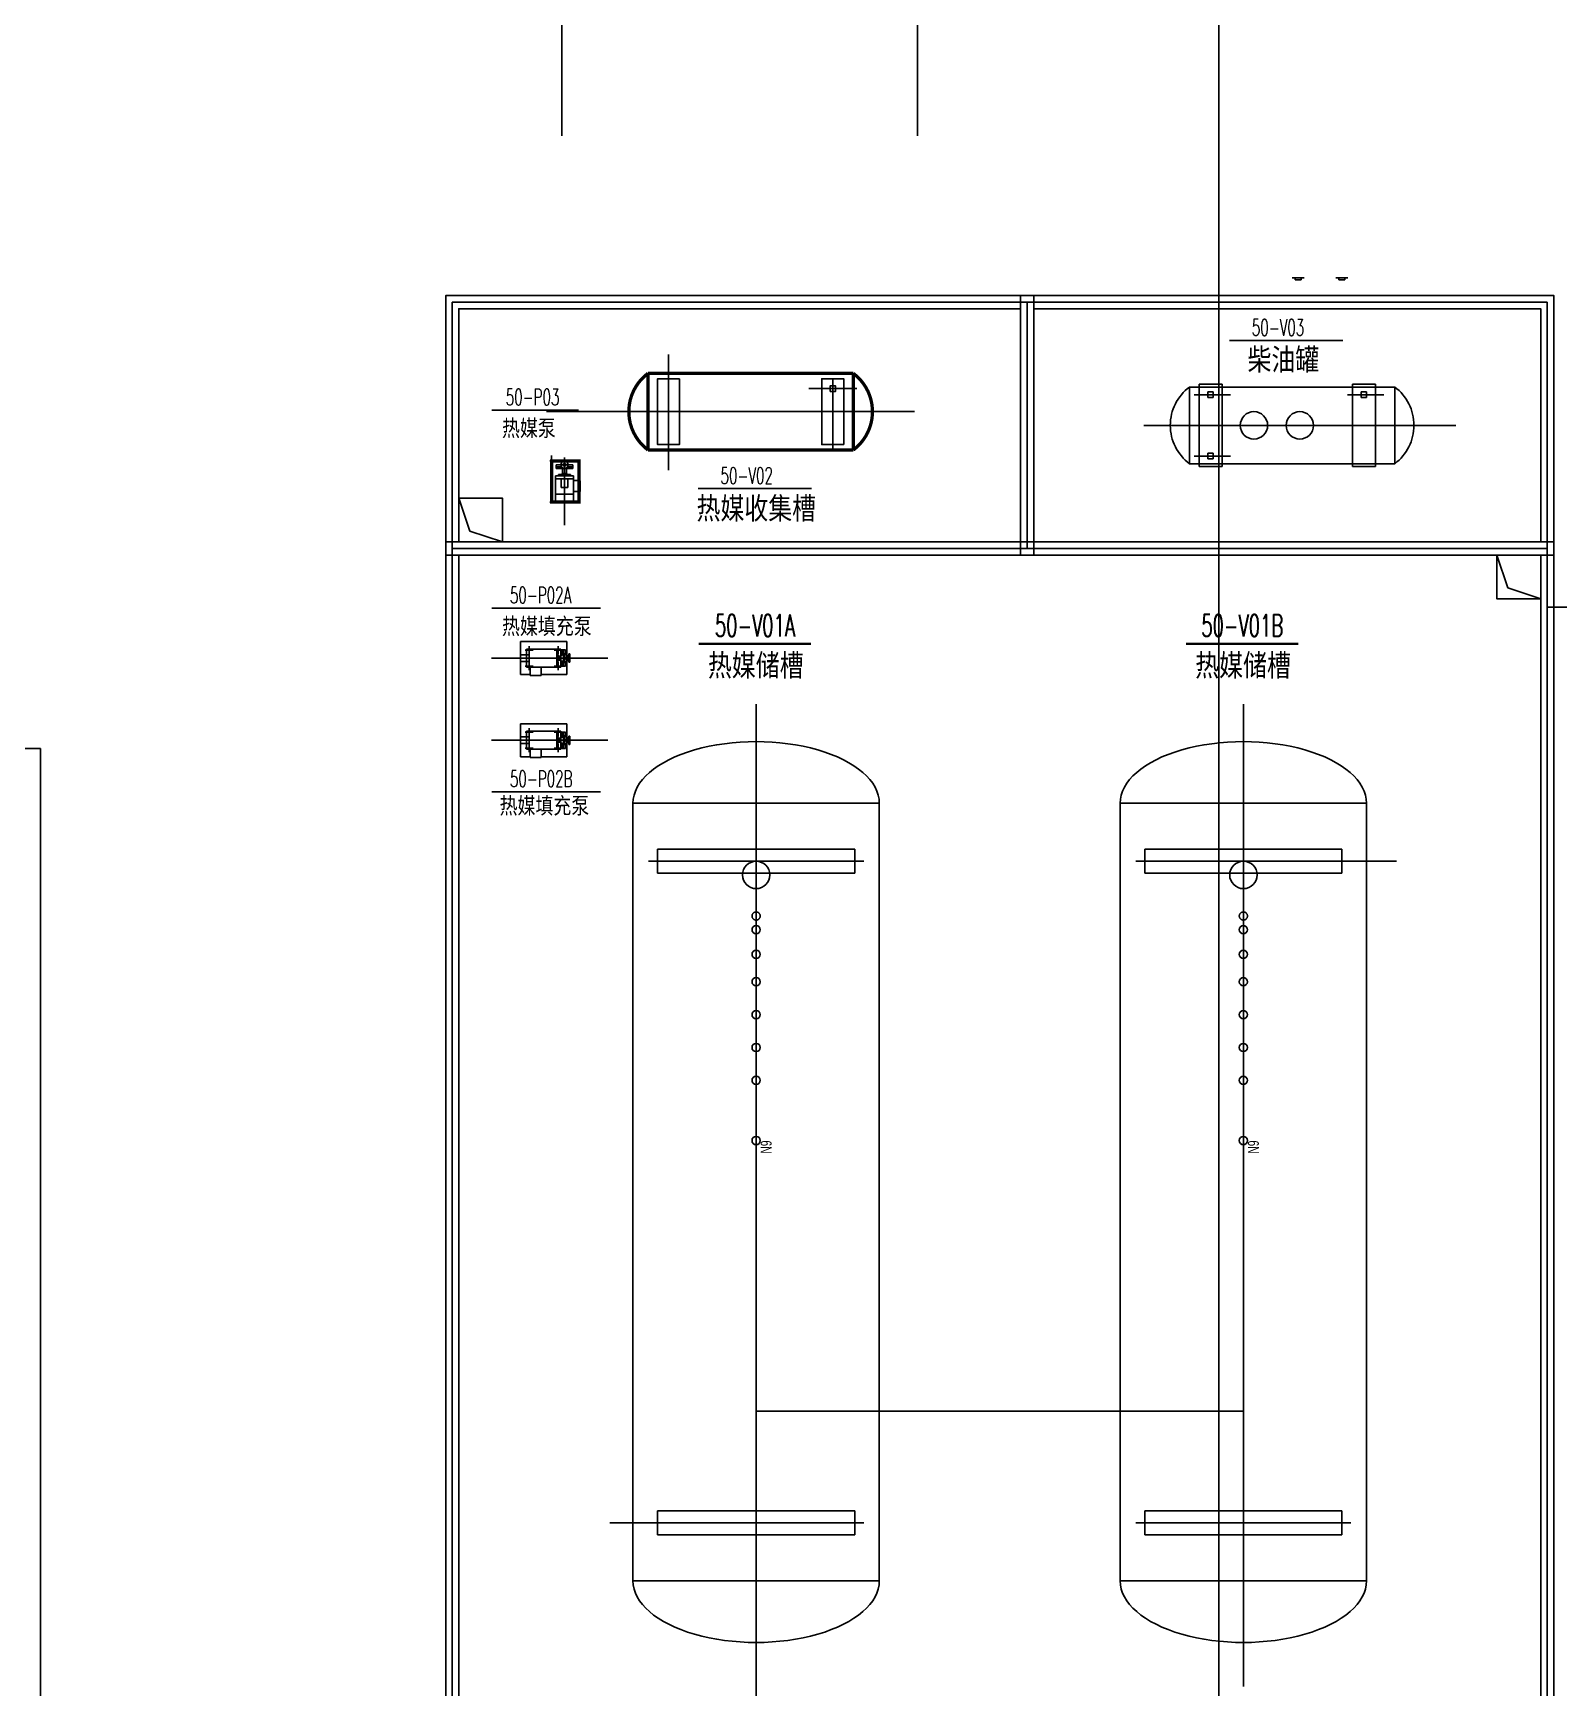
# Model space of a CAD drawing. Extents: x -170 to 1091, y -90 to 504.
# Drawn here: x 278.34 to 306.21, y 45.69 to 75.91 of the extents above; entities that cross this region are included whole.
import ezdxf
from ezdxf.enums import TextEntityAlignment as Align

# ---------------------------------------------------------------- set-up
doc = ezdxf.new("R2010")
doc.units = 0
doc.header["$LTSCALE"] = 1000
for name, pattern in [('CENTER2', [28.575, 19.05, -3.175, 3.175, -3.175]), ('DASH', [0.35, 0.25, -0.1]), ('DASHED', [19.05, 12.7, -6.35]), ('DOTE', [2.42, 2, -0.2, 0.02, -0.2]), ('PF_CENTER', [400, 250, -50, 50, -50])]:
    doc.linetypes.add(name, pattern=pattern)
doc.layers.get('0').update_dxf_attribs({"linetype": 'CONTINUOUS'})
for name, color, linetype in [('05', 4, 'PF_CENTER'), ('1', 7, 'CONTINUOUS'), ('DOTE', 1, 'DOTE'), ('JICHU', 3, 'CONTINUOUS'), ('PUB_TEXT', 7, 'CONTINUOUS'), ('road', 2, 'CONTINUOUS'), ('基本标注', 4, 'CONTINUOUS'), ('基础', 4, 'CONTINUOUS'), ('基础线', 1, 'CONTINUOUS'), ('墙线', 1, 'CONTINUOUS'), ('定位中心线', 3, 'CENTER2'), ('建筑各种基础线', 6, 'CONTINUOUS'), ('方格网', 6, 'CONTINUOUS'), ('管架', 30, 'CONTINUOUS'), ('粗实线', 1, 'CONTINUOUS'), ('设备外型线', 4, 'CONTINUOUS')]:
    doc.layers.add(name, color=color, linetype=linetype)
doc.styles.add('_HZTXT', font='simplex.shx', dxfattribs={"width": 0.75, "bigfont": 'HZTXT.shx'})
doc.styles.add('JOHNWOO', font='fszk.shx', dxfattribs={"width": 0.7, "bigfont": 'hztxt.shx'})
doc.styles.add('YU1', font='', dxfattribs={"width": 0.75})
doc.styles.get('YU1').set_extended_font_data('SimSun')

# ---------------------------------------------------------------- blocks, each defined once
blk = doc.blocks.new('A$C58FD6C44')
at = {"layer": 'JICHU'}
for p, q in [((0, 75), (150, 75)), ((75, 150), (75, 0))]:
    blk.add_line(p, q, dxfattribs=at)

msp = doc.modelspace()

# ---------------------------------------------------------------- linework, layer by layer
for p, q in [((292.95, 69.34375), (292.95, 69.49375)), ((287.9, 68.02875), (287.9825, 68.02875)), ((287.9, 68.02875), (287.9, 67.95875)), ((288.1175, 68.02875), (288.2, 68.02875)), ((288.2, 68.02875), (288.2, 67.95875)), ((287.885, 67.82875), (287.885, 67.36375)), ((287.885, 67.82875), (288.215, 67.82875)), ((287.885, 67.77475), (288.215, 67.77475)), ((287.9, 67.98875), (287.99563, 67.98875)), ((287.9, 67.95875), (288.2, 67.95875)), ((287.94, 67.84875), (288.16, 67.84875)), ((287.94, 67.84875), (287.94, 67.82875)), ((287.99, 67.77475), (287.99, 67.61475)), ((288.01, 67.86875), (288.09, 67.86875)), ((288.01, 67.86875), (288.01, 67.84875)), ((288.014, 67.95875), (288.014, 67.86875)), ((288.086, 67.95875), (288.086, 67.86875)), ((288.09, 67.86875), (288.09, 67.84875)), ((288.10437, 67.98875), (288.2, 67.98875)), ((288.11, 67.77475), (288.11, 67.61475)), ((288.16, 67.84875), (288.16, 67.82875)), ((288.215, 67.36375), (288.215, 67.82875)), ((288.215, 67.77475), (288.215, 67.79475)), ((288.215, 67.74031), (288.345, 67.74031)), ((287.885, 67.49278), (288.215, 67.49278)), ((288.11, 67.61475), (287.99, 67.61475)), ((288.215, 67.54031), (288.345, 67.54031)), ((287.405, 64.55875), (287.245, 64.55875)), ((287.245, 64.43875), (287.245, 64.55875)), ((287.405, 64.43875), (287.245, 64.43875)), ((287.405, 64.66375), (287.405, 64.33375)), ((287.909, 64.66375), (287.909, 64.33375)), ((287.929, 64.60875), (287.909, 64.60875)), ((287.929, 64.38875), (287.909, 64.38875)), ((287.929, 64.60875), (287.929, 64.38875)), ((287.949, 64.53875), (287.929, 64.53875)), ((287.949, 64.45875), (287.929, 64.45875)), ((287.949, 64.53875), (287.949, 64.45875)), ((287.9819, 64.53475), (287.949, 64.53475)), ((287.9819, 64.46275), (287.949, 64.46275)), ((288.03, 64.43222), (288.03, 64.64875)), ((288.03, 64.56528), (288.03, 64.34875)), ((287.625, 64.33375), (287.909, 64.33375)), ((287.909, 63.16375), (287.909, 62.83375)), ((287.929, 63.10875), (287.909, 63.10875)), ((287.929, 62.88875), (287.909, 62.88875)), ((287.929, 63.10875), (287.929, 62.88875)), ((287.949, 63.03875), (287.929, 63.03875)), ((287.949, 62.95875), (287.929, 62.95875)), ((287.949, 63.03875), (287.949, 62.95875)), ((287.989, 63.03475), (287.949, 63.03475)), ((287.989, 62.96275), (287.949, 62.96275)), ((288.07, 63.06528), (288.07, 63.06322)), ((288.13, 63.03475), (288.1071, 63.03475)), ((288.13, 62.96275), (288.1071, 62.96275)), ((287.625, 62.83375), (287.909, 62.83375))]:
    msp.add_line(p, q)
at = {"ltscale": 50}
for q in [(291.55, 50.74965), (300.45, 50.74965)]:
    msp.add_line((297.30241, 50.74965), q, dxfattribs=at)
at = {"color": 1, "ltscale": 5, "const_width": 0.03}
for points in [[(300.19408, 70.29854), (302.27065, 70.29854)], [(286.71964, 69.02838), (288.31114, 69.02838)], [(286.71964, 65.41277), (288.71215, 65.41277)], [(286.71964, 62.05886), (288.71215, 62.05886)]]:
    msp.add_lwpolyline(points, dxfattribs=at)
at = {"ltscale": 2}
for points in [[(290.15, 69.59875), (290.15, 68.39875), (289.75, 68.39875), (289.75, 69.59875)], [(293.15, 68.39875), (293.15, 69.59875), (292.75, 69.59875), (292.75, 68.39875)], [(292.9, 69.36875), (292.9, 69.46875), (293, 69.46875), (293, 69.36875)]]:
    msp.add_lwpolyline(points, close=True, dxfattribs=at)
at = {"const_width": 0.015}
for points in [[(287.975, 68.10875), (287.975, 68.08875)], [(287.975, 68.10875), (288.125, 68.10875)], [(287.975, 68.08875), (288.01908, 68.08875)], [(288.014, 68.08875), (288.014, 68.08585)], [(288.08092, 68.08875), (288.125, 68.08875)], [(288.086, 68.08875), (288.086, 68.08585)], [(288.125, 68.10875), (288.125, 68.08875)], [(288.345, 67.74031), (288.345, 67.54031)], [(287.885, 67.36375), (288.215, 67.36375)]]:
    msp.add_lwpolyline(points, dxfattribs=at)
at = {"color": 1, "ltscale": 5, "elevation": 2.4975}
for points, const_width in [([(290.49014, 67.59434), (292.56671, 67.59434)], 0.03), ([(290.50159, 64.75917), (292.55525, 64.75917)], 0.04), ([(299.40159, 64.75917), (301.45525, 64.75917)], 0.04)]:
    msp.add_lwpolyline(points, dxfattribs=dict(at, const_width=const_width))
for points in [[(287.909, 64.66375), (287.405, 64.66375)], [(288, 64.54409), (288, 64.64875)], [(288.07, 64.64875), (288, 64.64875)], [(288, 64.4534), (288, 64.34875)], [(288.07, 64.56322), (288.07, 64.64875)], [(288.07, 64.56528), (288.07, 64.56322)], [(288.07, 64.43428), (288.07, 64.34875)], [(288.13, 64.53475), (288.1071, 64.53475)], [(288.13, 64.46275), (288.1071, 64.46275)], [(288.15, 64.57375), (288.13, 64.57375)], [(288.13, 64.57375), (288.13, 64.42375)], [(288.15, 64.42375), (288.13, 64.42375)], [(288.15, 64.57375), (288.15, 64.42375)], [(287.425, 64.33375), (287.425, 64.18275)], [(287.625, 64.18275), (287.425, 64.18275)], [(287.625, 64.33375), (287.625, 64.18275)], [(288.07, 64.34875), (288, 64.34875)], [(287.909, 63.16375), (287.405, 63.16375)], [(287.405, 63.16375), (287.405, 62.83375)], [(287.405, 63.05875), (287.245, 63.05875)], [(287.245, 62.93875), (287.245, 63.05875)], [(287.405, 62.93875), (287.245, 62.93875)], [(288, 63.04409), (288, 63.14875)], [(288.07, 63.14875), (288, 63.14875)], [(288, 62.9534), (288, 62.84875)], [(288.03, 62.93222), (288.03, 63.14875)], [(288.03, 63.06528), (288.03, 62.84875)], [(288.07, 63.06322), (288.07, 63.14875)], [(288.07, 62.93428), (288.07, 62.84875)], [(288.13, 63.07375), (288.13, 62.92375)], [(288.15, 63.07375), (288.13, 63.07375)], [(288.15, 62.92375), (288.13, 62.92375)], [(288.15, 63.07375), (288.15, 62.92375)], [(287.405, 62.83375), (287.425, 62.83375)], [(287.425, 62.83375), (287.425, 62.68275)], [(287.625, 62.68275), (287.425, 62.68275)], [(287.625, 62.83375), (287.625, 62.68275)], [(288.07, 62.84875), (288, 62.84875)]]:
    msp.add_lwpolyline(points)
msp.add_lwpolyline([(288.039, 63.06625, 1), (288.039, 62.93125)], format="xyb")
for centre in [(288.05, 68.02875), (288.05, 64.49875), (288.05, 62.99875)]:
    msp.add_circle(centre, 0.024)
for centre, start, end in [((288.05, 68.02875), 0, 180), ((288.05, 68.02875), 180, 0), ((288.039, 64.49875), 90, 270), ((288.05, 64.49875), 270, 90), ((288.05, 62.99875), 270, 90)]:
    msp.add_arc(centre, 0.0675, start, end)
at = {"layer": '05', "ltscale": 8}
for p, q in [((291.55, 45.38386), (291.55, 63.65951)), ((300.45, 45.7192), (300.45, 63.65951))]:
    msp.add_line(p, q, dxfattribs=at)
at = {"layer": 'DOTE', "ltscale": 500}
msp.add_line((289.95, 70.04537), (289.95, 67.92875), dxfattribs=at)
at = {"layer": 'DOTE', "ltscale": 20}
msp.add_line((292.95, 69.59568), (292.95, 68.29875), dxfattribs=at)
at = {"layer": 'DOTE', "ltscale": 300}
msp.add_line((292.51051, 69.41875), (293.38949, 69.41875), dxfattribs=at)
at = {"layer": 'DOTE', "ltscale": 1000}
for p, q in [((287.72115, 68.99875), (294.44032, 68.99875)), ((298.63144, 68.74875), (304.33032, 68.74875))]:
    msp.add_line(p, q, dxfattribs=at)
at = {"layer": 'DOTE', "ltscale": 10}
msp.add_line((287.951, 68.02875), (288.151, 68.02875), dxfattribs=at)
at = {"layer": 'road', "linetype": 'Continuous'}
for p, q in [((313.18, 65.42885), (306, 65.42885)), ((306.12, 64.8448), (306.12, 40))]:
    msp.add_line(p, q, dxfattribs=at)
at = {"layer": '基本标注', "ltscale": 0.01}
for p, q in [((288, 131), (288, 74.03433)), ((294.5, 131), (294.5, 74.03433))]:
    msp.add_line(p, q, dxfattribs=at)
at = {"layer": '基本标注', "linetype": 'DASH', "ltscale": 1000}
for p, q in [((299.465, 69.44875), (299.465, 68.04875)), ((303.215, 69.44875), (299.465, 69.44875)), ((300.21257, 69.30875), (299.55174, 69.30875)), ((303.01257, 69.30875), (302.35174, 69.30875)), ((303.215, 69.44875), (303.215, 68.04875)), ((303.215, 68.04875), (299.465, 68.04875)), ((300.21257, 68.18875), (299.55174, 68.18875))]:
    msp.add_line(p, q, dxfattribs=at)
at = {"layer": '基本标注', "const_width": 0.06}
for points in [[(289.575, 68.29875, -0.5), (289.575, 69.69875)], [(293.325, 68.29875, 0.5), (293.325, 69.69875)]]:
    msp.add_lwpolyline(points, format="xyb", dxfattribs=at)
for points in [[(289.575, 69.69875), (289.575, 68.29875)], [(293.325, 69.69875), (289.575, 69.69875)], [(293.325, 69.69875), (293.325, 68.29875)], [(293.325, 68.29875), (289.575, 68.29875)], [(287.815, 67.34875), (288.315, 67.34875), (288.315, 68.09875), (287.815, 68.09875), (287.815, 67.34875)]]:
    msp.add_lwpolyline(points, dxfattribs=at)
at = {"layer": '基本标注', "linetype": 'DASH', "ltscale": 1000}
for points in [[(300.06, 67.99875), (300.06, 69.49875), (299.64, 69.49875), (299.64, 67.99875)], [(299.8, 69.25875), (299.8, 69.35875), (299.9, 69.35875), (299.9, 69.25875)], [(302.86, 67.99875), (302.86, 69.49875), (302.44, 69.49875), (302.44, 67.99875)], [(302.6, 69.25875), (302.6, 69.35875), (302.7, 69.35875), (302.7, 69.25875)], [(299.8, 68.13875), (299.8, 68.23875), (299.9, 68.23875), (299.9, 68.13875)]]:
    msp.add_lwpolyline(points, close=True, dxfattribs=at)
for centre, start, end in [((299.99, 68.74875), 126.869894, 233.130106), ((302.69, 68.74875), 306.869894, 53.130106)]:
    msp.add_arc(centre, 0.875, start, end, dxfattribs=at)
at = {"layer": '基础', "linetype": 'DASH', "ltscale": 1000}
for points in [[(293.35, 61.00875), (289.75, 61.00875), (289.75, 60.56875), (293.35, 60.56875)], [(302.25, 61.00875), (298.65, 61.00875), (298.65, 60.56875), (302.25, 60.56875)], [(293.35, 48.92875), (289.75, 48.92875), (289.75, 48.48875), (293.35, 48.48875)], [(302.25, 48.92875), (298.65, 48.92875), (298.65, 48.48875), (302.25, 48.48875)]]:
    msp.add_lwpolyline(points, close=True, dxfattribs=at)
at = {"layer": '基础线', "ltscale": 0.3}
for p, q in [((288.095, 64.79875), (287.245, 64.79875)), ((287.245, 64.79875), (287.245, 64.19875)), ((288.095, 64.79875), (288.095, 64.19875)), ((287.425, 64.19875), (287.245, 64.19875)), ((288.095, 64.19875), (287.625, 64.19875)), ((287.245, 63.29875), (287.245, 62.69875)), ((288.095, 63.29875), (287.245, 63.29875)), ((288.095, 63.29875), (288.095, 62.69875)), ((287.425, 62.69875), (287.245, 62.69875)), ((288.095, 62.69875), (287.625, 62.69875))]:
    msp.add_line(p, q, dxfattribs=at)
at = {"layer": '墙线'}
for centre, radius in [((300.64311, 68.74875), 0.25), ((301.48088, 68.74875), 0.25), ((291.55, 60.53875), 0.25), ((300.45, 60.53875), 0.25), ((291.55, 59.53875), 0.075), ((300.45, 59.53875), 0.075), ((291.55, 59.08875), 0.075), ((300.45, 59.08875), 0.075), ((291.55, 58.58875), 0.075), ((300.45, 58.58875), 0.075), ((291.55, 57.98875), 0.075), ((300.45, 57.98875), 0.075), ((291.55, 57.38875), 0.075), ((300.45, 57.38875), 0.075), ((291.55, 56.78875), 0.075), ((300.45, 56.78875), 0.075), ((291.55, 55.68875), 0.075), ((300.45, 55.68875), 0.075)]:
    msp.add_circle(centre, radius, dxfattribs=at)
at = {"layer": '墙线', "linetype": 'DASH', "ltscale": 200}
for centre in [(291.55, 59.78875), (300.45, 59.78875)]:
    msp.add_circle(centre, 0.075, dxfattribs=at)
at = {"layer": '定位中心线', "linetype": 'DOTE', "ltscale": 1000}
for p, q in [((306, 70.99875), (286, 70.99875)), ((286, 70.99875), (286, 66.49875)), ((296.5, 70.99875), (296.5, 66.49875)), ((306, 70.99875), (306, 66.49875)), ((293.51453, 60.78875), (289.58547, 60.78875)), ((303.24844, 60.78875), (298.48547, 60.78875)), ((293.51453, 48.70875), (288.8788, 48.70875)), ((302.41453, 48.70875), (298.48547, 48.70875))]:
    msp.add_line(p, q, dxfattribs=at)
at = {"layer": '定位中心线', "linetype": 'CENTER2'}
for p, q in [((288.05, 66.92575), (288.05, 68.16075)), ((288.139, 64.49875), (287.953, 64.49875)), ((288.05, 64.58875), (288.05, 64.40875))]:
    msp.add_line(p, q, dxfattribs=at)
at = {"layer": '定位中心线', "linetype": 'DOTE', "ltscale": 500}
for p, q in [((286.7159, 64.49875), (288.83973, 64.49875)), ((286.7159, 62.99875), (288.83973, 62.99875))]:
    msp.add_line(p, q, dxfattribs=at)
at = {"layer": '定位中心线', "linetype": 'ByBlock'}
for p, q in [((289.3, 47.64875), (289.3, 61.84875)), ((289.3, 61.84875), (293.8, 61.84875)), ((293.8, 61.84875), (293.8, 47.64875)), ((298.2, 47.64875), (298.2, 61.84875)), ((298.2, 61.84875), (302.7, 61.84875)), ((302.7, 61.84875), (302.7, 47.64875)), ((293.8, 47.64875), (289.3, 47.64875)), ((302.7, 47.64875), (298.2, 47.64875))]:
    msp.add_line(p, q, dxfattribs=at)
at = {"layer": '定位中心线', "linetype": 'DOTE', "ltscale": 1000}
msp.add_lwpolyline([(286, 42.99875), (306, 42.99875), (306, 66.49875), (286, 66.49875)], close=True, dxfattribs=at)
at = {"layer": '定位中心线', "linetype": 'CENTER2'}
for points in [[(288.139, 62.99875), (287.953, 62.99875)], [(288.05, 63.08875), (288.05, 62.90875)]]:
    msp.add_lwpolyline(points, dxfattribs=at)
at = {"layer": '定位中心线', "linetype": 'ByBlock', "extrusion": (0, 0, -1)}
for centre, major_axis in [((291.55, 61.84875), (2.25, 0)), ((300.45, 61.84875), (2.25, 0)), ((291.55, 47.64875), (-2.25, 0)), ((300.45, 47.64875), (-2.25, 0))]:
    msp.add_ellipse(centre, major_axis=major_axis, ratio=0.5, start_param=3.14159265, end_param=6.28318531, dxfattribs=at)
at = {"layer": '建筑各种基础线', "ltscale": 250}
for p, q in [((278.48001, 62.85093, 0), (277.75, 62.85093, 0)), ((278.48001, 35.75517, 0), (278.48001, 62.85093, 0))]:
    msp.add_line(p, q, dxfattribs=at)
at = {"layer": '方格网', "color": 6, "linetype": 'Continuous'}
msp.add_line((300, -54.65023), (300, 494.06478), dxfattribs=at)
at = {"layer": '管架', "ltscale": 0.3}
for p, q in [((287.785, 68.09875), (288.315, 68.09875)), ((287.815, 68.19875), (287.815, 67.34875)), ((288.315, 68.09875), (288.315, 67.34875)), ((287.785, 67.34875), (288.315, 67.34875))]:
    msp.add_line(p, q, dxfattribs=at)
at = {"layer": '管架'}
for p, q in [((286.32, 66.81875), (286.12, 67.41875)), ((286.32, 66.81875), (286.92, 66.61875)), ((305.28, 65.77875), (305.08, 66.37875)), ((305.28, 65.77875), (305.88, 65.57875))]:
    msp.add_line(p, q, dxfattribs=at)
for points in [[(296.62, 66.37875), (296.62, 71.11875), (285.88, 71.11875), (285.88, 66.37875)], [(306.12, 66.37875), (306.12, 71.11875), (296.38, 71.11875), (296.38, 66.37875)], [(296.38, 66.61875), (296.38, 70.87875), (286.12, 70.87875), (286.12, 66.61875)], [(305.88, 66.61875), (305.88, 70.87875), (296.62, 70.87875), (296.62, 66.61875)], [(286.12, 67.41875), (286.92, 67.41875), (286.92, 66.61875), (286.12, 66.61875)], [(286.12, 66.37875), (286.12, 43.11875), (305.88, 43.11875), (305.88, 66.37875), (286.12, 66.37875)], [(305.08, 66.37875), (305.88, 66.37875), (305.88, 65.57875), (305.08, 65.57875)]]:
    msp.add_lwpolyline(points, close=True, dxfattribs=at)
msp.add_lwpolyline([(285.88, 66.61875), (285.88, 42.87875), (306.12, 42.87875), (306.12, 66.61875), (285.88, 66.61875)], dxfattribs=at)
at = {"layer": '粗实线'}
for p, q in [((301.33989, 71.44372), (301.55791, 71.44372)), ((301.33989, 71.44372), (301.55791, 71.44372)), ((301.39257, 71.40559), (301.39257, 71.44372)), ((301.39257, 71.40559), (301.39257, 71.44372)), ((301.39257, 71.40559), (301.50524, 71.40559)), ((301.39257, 71.40559), (301.50524, 71.40559)), ((301.50524, 71.40559), (301.50524, 71.44372)), ((301.50524, 71.40559), (301.50524, 71.44372)), ((302.13989, 71.44372), (302.35791, 71.44372)), ((302.13989, 71.44372), (302.35791, 71.44372)), ((302.19257, 71.40559), (302.19257, 71.44372)), ((302.19257, 71.40559), (302.19257, 71.44372)), ((302.19257, 71.40559), (302.30524, 71.40559)), ((302.19257, 71.40559), (302.30524, 71.40559)), ((302.30524, 71.40559), (302.30524, 71.44372)), ((302.30524, 71.40559), (302.30524, 71.44372))]:
    msp.add_line(p, q, dxfattribs=at)
at = {"layer": '设备外型线', "linetype": 'DASHED'}
for p, q in [((288.106, 64.53643), (288.106, 64.46106)), ((288.106, 63.03643), (288.106, 62.96106))]:
    msp.add_line(p, q, dxfattribs=at)
at = {"layer": '设备外型线'}
for points in [[(287.985, 64.66375), (287.355, 64.66375)], [(287.355, 64.66375), (287.355, 64.33375)], [(287.985, 64.66375), (287.985, 64.33375)], [(287.985, 64.33375), (287.355, 64.33375)], [(287.985, 63.16375), (287.355, 63.16375)], [(287.355, 63.16375), (287.355, 62.83375)], [(287.985, 63.16375), (287.985, 62.83375)], [(287.985, 62.83375), (287.355, 62.83375)]]:
    msp.add_lwpolyline(points, dxfattribs=at)

# ---------------------------------------------------------------- block references
at = {"ltscale": 100, "xscale": 0.001, "yscale": 0.001, "zscale": 0.001, "rotation": 90}
for p in [(287.48, 64.56875), (288.01, 64.56875), (287.48, 64.27875), (288.01, 64.27875), (287.48, 63.06875), (288.01, 63.06875), (287.48, 62.77875), (288.01, 62.77875)]:
    msp.add_blockref('A$C58FD6C44', p, dxfattribs=at)

# ---------------------------------------------------------------- texts
at = {"style": 'YU1', "width": 0.8}
for s, height, p in [('柴油罐', 0.4, (300.52528, 69.75331, -1.24875)), ('热媒泵', 0.3, (286.90887, 68.54839, -1.24875)), ('热媒收集槽', 0.4, (290.462, 67.03446, 1.24875)), ('热媒填充泵', 0.3, (286.90887, 64.93278, -1.24875)), ('热媒填充泵', 0.3, (286.86495, 61.65482, -1.24875))]:
    msp.add_text(s, height=height, dxfattribs=at).set_placement(p)
for p in [(291.54359, 64.37563, 2.4975), (300.44359, 64.37563, 2.4975)]:
    msp.add_text('热媒储槽', height=0.4, dxfattribs=at).set_placement(p, align=Align.MIDDLE)
at = {"layer": '1', "linetype": 'ByBlock', "ltscale": 5, "style": '_HZTXT', "width": 0.6}
for s, p in [('50-V03', (300.60412, 70.38477)), ('50-P03', (286.97737, 69.11461)), ('50-V02', (290.90017, 67.68057, 2.4975)), ('50-P02A', (287.05384, 65.499)), ('50-P02B', (287.05384, 62.14509))]:
    msp.add_text(s, height=0.3, dxfattribs=at).set_placement(p)
for s, p in [('50-V01A', (291.52842, 65.09283, 2.4975)), ('50-V01B', (300.42842, 65.09283, 2.4975))]:
    msp.add_text(s, height=0.4, dxfattribs=at).set_placement(p, align=Align.MIDDLE)
at = {"layer": 'PUB_TEXT', "style": 'JOHNWOO', "width": 0.7}
for p in [(291.83288, 55.45125, 2.4975), (300.73288, 55.45125, 2.4975)]:
    msp.add_text('N9', height=0.2, rotation=90, dxfattribs=at).set_placement(p)

doc.saveas('drawing.dxf')
